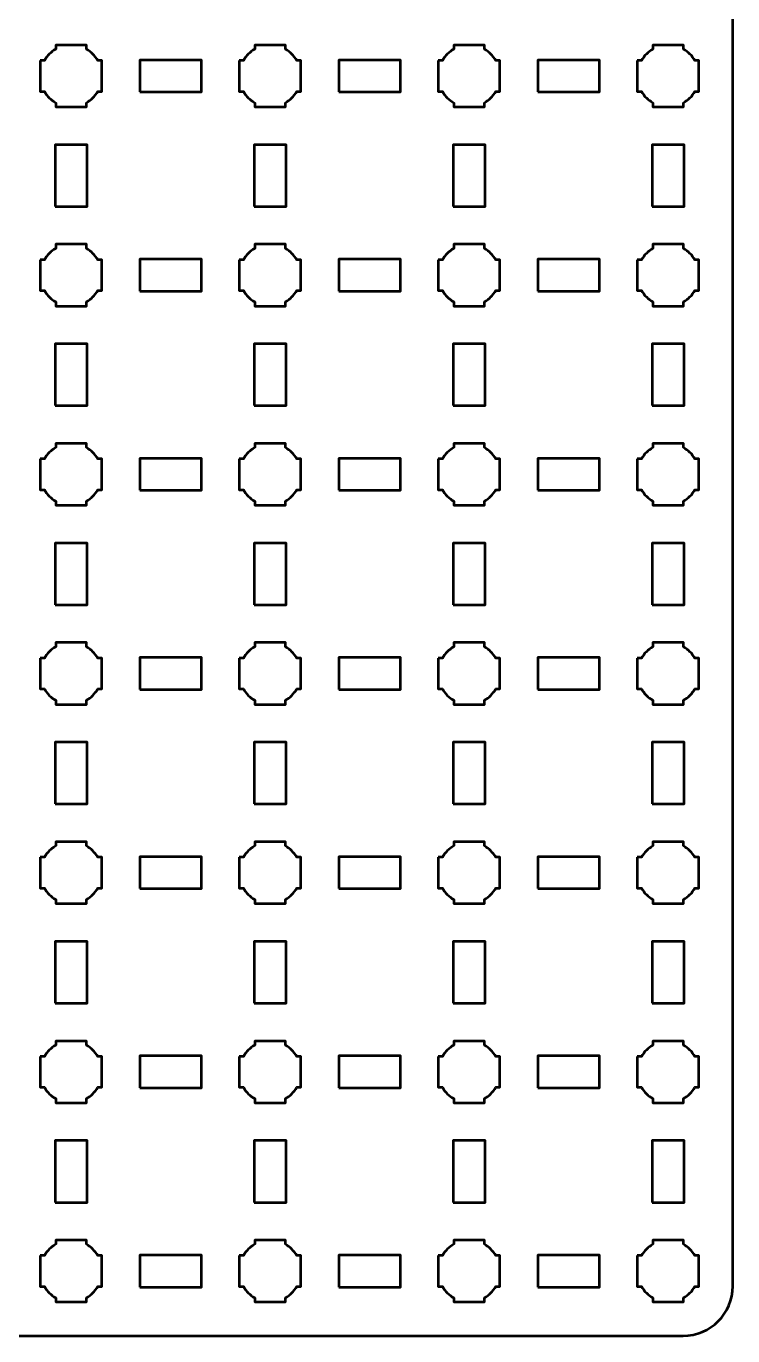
# Model space of a CAD drawing. Header units: centimetres. Extents: x -24.1 to 3.1, y -28.5 to -1.2.
# Drawn here: x -3.95 to 3.15, y -28.5 to -15.35 of the extents above; entities that cross this region are included whole.
import ezdxf

# ---------------------------------------------------------------- set-up
doc = ezdxf.new("R2010")
doc.units = ezdxf.units.CM
doc.header["$MEASUREMENT"] = 0
doc.layers.add('Layer 1', color=7, linetype='Continuous')

msp = doc.modelspace()

# ---------------------------------------------------------------- linework, layer by layer
at = {"layer": 'Layer 1', "color": 250, "lineweight": 53}
for points in [[(-2.81, -16.01), (-2.19, -16.01), (-2.19, -15.69), (-2.81, -15.69), (-2.81, -16.01)], [(-0.81, -16.01), (-0.19, -16.01), (-0.19, -15.69), (-0.81, -15.69), (-0.81, -16.01)], [(1.19, -16.01), (1.81, -16.01), (1.81, -15.69), (1.19, -15.69), (1.19, -16.01)], [(-3.66, -17.16), (-3.34, -17.16), (-3.34, -16.54), (-3.66, -16.54), (-3.66, -17.16)], [(-1.66, -17.16), (-1.34, -17.16), (-1.34, -16.54), (-1.66, -16.54), (-1.66, -17.16)], [(0.34, -17.16), (0.66, -17.16), (0.66, -16.54), (0.34, -16.54), (0.34, -17.16)], [(2.34, -17.16), (2.66, -17.16), (2.66, -16.54), (2.34, -16.54), (2.34, -17.16)], [(-2.81, -18.01), (-2.19, -18.01), (-2.19, -17.69), (-2.81, -17.69), (-2.81, -18.01)], [(-0.81, -18.01), (-0.19, -18.01), (-0.19, -17.69), (-0.81, -17.69), (-0.81, -18.01)], [(1.19, -18.01), (1.81, -18.01), (1.81, -17.69), (1.19, -17.69), (1.19, -18.01)], [(-3.66, -19.16), (-3.34, -19.16), (-3.34, -18.54), (-3.66, -18.54), (-3.66, -19.16)], [(-1.66, -19.16), (-1.34, -19.16), (-1.34, -18.54), (-1.66, -18.54), (-1.66, -19.16)], [(0.34, -19.16), (0.66, -19.16), (0.66, -18.54), (0.34, -18.54), (0.34, -19.16)], [(2.34, -19.16), (2.66, -19.16), (2.66, -18.54), (2.34, -18.54), (2.34, -19.16)], [(-2.81, -20.01), (-2.19, -20.01), (-2.19, -19.69), (-2.81, -19.69), (-2.81, -20.01)], [(-0.81, -20.01), (-0.19, -20.01), (-0.19, -19.69), (-0.81, -19.69), (-0.81, -20.01)], [(1.19, -20.01), (1.81, -20.01), (1.81, -19.69), (1.19, -19.69), (1.19, -20.01)], [(-3.66, -21.16), (-3.34, -21.16), (-3.34, -20.54), (-3.66, -20.54), (-3.66, -21.16)], [(-1.66, -21.16), (-1.34, -21.16), (-1.34, -20.54), (-1.66, -20.54), (-1.66, -21.16)], [(0.34, -21.16), (0.66, -21.16), (0.66, -20.54), (0.34, -20.54), (0.34, -21.16)], [(2.34, -21.16), (2.66, -21.16), (2.66, -20.54), (2.34, -20.54), (2.34, -21.16)], [(-2.81, -22.01), (-2.19, -22.01), (-2.19, -21.69), (-2.81, -21.69), (-2.81, -22.01)], [(-0.81, -22.01), (-0.19, -22.01), (-0.19, -21.69), (-0.81, -21.69), (-0.81, -22.01)], [(1.19, -22.01), (1.81, -22.01), (1.81, -21.69), (1.19, -21.69), (1.19, -22.01)], [(-3.66, -23.16), (-3.34, -23.16), (-3.34, -22.54), (-3.66, -22.54), (-3.66, -23.16)], [(-1.66, -23.16), (-1.34, -23.16), (-1.34, -22.54), (-1.66, -22.54), (-1.66, -23.16)], [(0.34, -23.16), (0.66, -23.16), (0.66, -22.54), (0.34, -22.54), (0.34, -23.16)], [(2.34, -23.16), (2.66, -23.16), (2.66, -22.54), (2.34, -22.54), (2.34, -23.16)], [(-2.81, -24.01), (-2.19, -24.01), (-2.19, -23.69), (-2.81, -23.69), (-2.81, -24.01)], [(-0.81, -24.01), (-0.19, -24.01), (-0.19, -23.69), (-0.81, -23.69), (-0.81, -24.01)], [(1.19, -24.01), (1.81, -24.01), (1.81, -23.69), (1.19, -23.69), (1.19, -24.01)], [(-3.66, -25.16), (-3.34, -25.16), (-3.34, -24.54), (-3.66, -24.54), (-3.66, -25.16)], [(-1.66, -25.16), (-1.34, -25.16), (-1.34, -24.54), (-1.66, -24.54), (-1.66, -25.16)], [(0.34, -25.16), (0.66, -25.16), (0.66, -24.54), (0.34, -24.54), (0.34, -25.16)], [(2.34, -25.16), (2.66, -25.16), (2.66, -24.54), (2.34, -24.54), (2.34, -25.16)], [(-2.81, -26.01), (-2.19, -26.01), (-2.19, -25.69), (-2.81, -25.69), (-2.81, -26.01)], [(-0.81, -26.01), (-0.19, -26.01), (-0.19, -25.69), (-0.81, -25.69), (-0.81, -26.01)], [(1.19, -26.01), (1.81, -26.01), (1.81, -25.69), (1.19, -25.69), (1.19, -26.01)], [(-3.66, -27.16), (-3.34, -27.16), (-3.34, -26.54), (-3.66, -26.54), (-3.66, -27.16)], [(-1.66, -27.16), (-1.34, -27.16), (-1.34, -26.54), (-1.66, -26.54), (-1.66, -27.16)], [(0.34, -27.16), (0.66, -27.16), (0.66, -26.54), (0.34, -26.54), (0.34, -27.16)], [(2.34, -27.16), (2.66, -27.16), (2.66, -26.54), (2.34, -26.54), (2.34, -27.16)], [(-2.81, -28.01), (-2.19, -28.01), (-2.19, -27.69), (-2.81, -27.69), (-2.81, -28.01)], [(-0.81, -28.01), (-0.19, -28.01), (-0.19, -27.69), (-0.81, -27.69), (-0.81, -28.01)], [(1.19, -28.01), (1.81, -28.01), (1.81, -27.69), (1.19, -27.69), (1.19, -28.01)]]:
    msp.add_lwpolyline(points, close=True, dxfattribs=at)
msp.add_open_spline([(-24.15, -28), (-24.15, -28), (-24.15, -1.7), (-24.15, -1.7), (-24.15, -1.7), (-24.15, -1.42391), (-23.92609, -1.2), (-23.65, -1.2), (-23.65, -1.2), (-23.65, -1.2), (2.65, -1.2), (2.65, -1.2), (2.65, -1.2), (2.92609, -1.2), (3.15, -1.42391), (3.15, -1.7), (3.15, -1.7), (3.15, -1.7), (3.15, -28), (3.15, -28), (3.15, -28), (3.15, -28.27609), (2.92609, -28.5), (2.65, -28.5), (2.65, -28.5), (2.65, -28.5), (-23.65, -28.5), (-23.65, -28.5), (-23.65, -28.5), (-23.92609, -28.5), (-24.15, -28.27609), (-24.15, -28)], degree=3, knots=[0, 0, 0, 0, 0.125, 0.125, 0.125, 0.125, 0.25, 0.25, 0.25, 0.25, 0.375, 0.375, 0.375, 0.375, 0.5, 0.5, 0.5, 0.5, 0.625, 0.625, 0.625, 0.625, 0.75, 0.75, 0.75, 0.75, 0.875, 0.875, 0.875, 0.875, 1, 1, 1, 1], dxfattribs=at)
at = {"layer": 'Layer 1', "lineweight": 53}
for points in [[(-3.81, -15.695), (-3.81, -15.695), (-3.76851, -15.695), (-3.76851, -15.695), (-3.76851, -15.695), (-3.74128, -15.64795), (-3.70205, -15.60872), (-3.655, -15.58149), (-3.655, -15.58149), (-3.655, -15.58149), (-3.655, -15.54), (-3.655, -15.54), (-3.655, -15.54), (-3.655, -15.54), (-3.5, -15.54), (-3.5, -15.54), (-3.5, -15.54), (-3.5, -15.54), (-3.345, -15.54), (-3.345, -15.54), (-3.345, -15.54), (-3.345, -15.54), (-3.345, -15.58149), (-3.345, -15.58149), (-3.345, -15.58149), (-3.29795, -15.60872), (-3.25872, -15.64795), (-3.23149, -15.695), (-3.23149, -15.695), (-3.23149, -15.695), (-3.19, -15.695), (-3.19, -15.695), (-3.19, -15.695), (-3.19, -15.695), (-3.19, -15.85), (-3.19, -15.85), (-3.19, -15.85), (-3.19, -15.85), (-3.19, -16.005), (-3.19, -16.005), (-3.19, -16.005), (-3.19, -16.005), (-3.23149, -16.005), (-3.23149, -16.005), (-3.23149, -16.005), (-3.25872, -16.05205), (-3.29795, -16.09128), (-3.345, -16.11851), (-3.345, -16.11851), (-3.345, -16.11851), (-3.345, -16.16), (-3.345, -16.16), (-3.345, -16.16), (-3.345, -16.16), (-3.5, -16.16), (-3.5, -16.16), (-3.5, -16.16), (-3.5, -16.16), (-3.655, -16.16), (-3.655, -16.16), (-3.655, -16.16), (-3.655, -16.16), (-3.655, -16.11851), (-3.655, -16.11851), (-3.655, -16.11851), (-3.70205, -16.09128), (-3.74128, -16.05205), (-3.76851, -16.005), (-3.76851, -16.005), (-3.76851, -16.005), (-3.81, -16.005), (-3.81, -16.005), (-3.81, -16.005), (-3.81, -16.005), (-3.81, -15.85), (-3.81, -15.85), (-3.81, -15.85), (-3.81, -15.85), (-3.81, -15.695), (-3.81, -15.695)], [(-1.81, -15.695), (-1.81, -15.695), (-1.76851, -15.695), (-1.76851, -15.695), (-1.76851, -15.695), (-1.74128, -15.64795), (-1.70205, -15.60872), (-1.655, -15.58149), (-1.655, -15.58149), (-1.655, -15.58149), (-1.655, -15.54), (-1.655, -15.54), (-1.655, -15.54), (-1.655, -15.54), (-1.5, -15.54), (-1.5, -15.54), (-1.5, -15.54), (-1.5, -15.54), (-1.345, -15.54), (-1.345, -15.54), (-1.345, -15.54), (-1.345, -15.54), (-1.345, -15.58149), (-1.345, -15.58149), (-1.345, -15.58149), (-1.29795, -15.60872), (-1.25872, -15.64795), (-1.23149, -15.695), (-1.23149, -15.695), (-1.23149, -15.695), (-1.19, -15.695), (-1.19, -15.695), (-1.19, -15.695), (-1.19, -15.695), (-1.19, -15.85), (-1.19, -15.85), (-1.19, -15.85), (-1.19, -15.85), (-1.19, -16.005), (-1.19, -16.005), (-1.19, -16.005), (-1.19, -16.005), (-1.23149, -16.005), (-1.23149, -16.005), (-1.23149, -16.005), (-1.25872, -16.05205), (-1.29795, -16.09128), (-1.345, -16.11851), (-1.345, -16.11851), (-1.345, -16.11851), (-1.345, -16.16), (-1.345, -16.16), (-1.345, -16.16), (-1.345, -16.16), (-1.5, -16.16), (-1.5, -16.16), (-1.5, -16.16), (-1.5, -16.16), (-1.655, -16.16), (-1.655, -16.16), (-1.655, -16.16), (-1.655, -16.16), (-1.655, -16.11851), (-1.655, -16.11851), (-1.655, -16.11851), (-1.70205, -16.09128), (-1.74128, -16.05205), (-1.76851, -16.005), (-1.76851, -16.005), (-1.76851, -16.005), (-1.81, -16.005), (-1.81, -16.005), (-1.81, -16.005), (-1.81, -16.005), (-1.81, -15.85), (-1.81, -15.85), (-1.81, -15.85), (-1.81, -15.85), (-1.81, -15.695), (-1.81, -15.695)], [(0.19, -15.695), (0.19, -15.695), (0.23149, -15.695), (0.23149, -15.695), (0.23149, -15.695), (0.25872, -15.64795), (0.29795, -15.60872), (0.345, -15.58149), (0.345, -15.58149), (0.345, -15.58149), (0.345, -15.54), (0.345, -15.54), (0.345, -15.54), (0.345, -15.54), (0.5, -15.54), (0.5, -15.54), (0.5, -15.54), (0.5, -15.54), (0.655, -15.54), (0.655, -15.54), (0.655, -15.54), (0.655, -15.54), (0.655, -15.58149), (0.655, -15.58149), (0.655, -15.58149), (0.70205, -15.60872), (0.74128, -15.64795), (0.76851, -15.695), (0.76851, -15.695), (0.76851, -15.695), (0.81, -15.695), (0.81, -15.695), (0.81, -15.695), (0.81, -15.695), (0.81, -15.85), (0.81, -15.85), (0.81, -15.85), (0.81, -15.85), (0.81, -16.005), (0.81, -16.005), (0.81, -16.005), (0.81, -16.005), (0.76851, -16.005), (0.76851, -16.005), (0.76851, -16.005), (0.74128, -16.05205), (0.70205, -16.09128), (0.655, -16.11851), (0.655, -16.11851), (0.655, -16.11851), (0.655, -16.16), (0.655, -16.16), (0.655, -16.16), (0.655, -16.16), (0.5, -16.16), (0.5, -16.16), (0.5, -16.16), (0.5, -16.16), (0.345, -16.16), (0.345, -16.16), (0.345, -16.16), (0.345, -16.16), (0.345, -16.11851), (0.345, -16.11851), (0.345, -16.11851), (0.29795, -16.09128), (0.25872, -16.05205), (0.23149, -16.005), (0.23149, -16.005), (0.23149, -16.005), (0.19, -16.005), (0.19, -16.005), (0.19, -16.005), (0.19, -16.005), (0.19, -15.85), (0.19, -15.85), (0.19, -15.85), (0.19, -15.85), (0.19, -15.695), (0.19, -15.695)], [(2.19, -15.695), (2.19, -15.695), (2.23149, -15.695), (2.23149, -15.695), (2.23149, -15.695), (2.25872, -15.64795), (2.29795, -15.60872), (2.345, -15.58149), (2.345, -15.58149), (2.345, -15.58149), (2.345, -15.54), (2.345, -15.54), (2.345, -15.54), (2.345, -15.54), (2.5, -15.54), (2.5, -15.54), (2.5, -15.54), (2.5, -15.54), (2.655, -15.54), (2.655, -15.54), (2.655, -15.54), (2.655, -15.54), (2.655, -15.58149), (2.655, -15.58149), (2.655, -15.58149), (2.70205, -15.60872), (2.74128, -15.64795), (2.76851, -15.695), (2.76851, -15.695), (2.76851, -15.695), (2.81, -15.695), (2.81, -15.695), (2.81, -15.695), (2.81, -15.695), (2.81, -15.85), (2.81, -15.85), (2.81, -15.85), (2.81, -15.85), (2.81, -16.005), (2.81, -16.005), (2.81, -16.005), (2.81, -16.005), (2.76851, -16.005), (2.76851, -16.005), (2.76851, -16.005), (2.74128, -16.05205), (2.70205, -16.09128), (2.655, -16.11851), (2.655, -16.11851), (2.655, -16.11851), (2.655, -16.16), (2.655, -16.16), (2.655, -16.16), (2.655, -16.16), (2.5, -16.16), (2.5, -16.16), (2.5, -16.16), (2.5, -16.16), (2.345, -16.16), (2.345, -16.16), (2.345, -16.16), (2.345, -16.16), (2.345, -16.11851), (2.345, -16.11851), (2.345, -16.11851), (2.29795, -16.09128), (2.25872, -16.05205), (2.23149, -16.005), (2.23149, -16.005), (2.23149, -16.005), (2.19, -16.005), (2.19, -16.005), (2.19, -16.005), (2.19, -16.005), (2.19, -15.85), (2.19, -15.85), (2.19, -15.85), (2.19, -15.85), (2.19, -15.695), (2.19, -15.695)], [(-3.81, -17.695), (-3.81, -17.695), (-3.76851, -17.695), (-3.76851, -17.695), (-3.76851, -17.695), (-3.74128, -17.64795), (-3.70205, -17.60872), (-3.655, -17.58149), (-3.655, -17.58149), (-3.655, -17.58149), (-3.655, -17.54), (-3.655, -17.54), (-3.655, -17.54), (-3.655, -17.54), (-3.5, -17.54), (-3.5, -17.54), (-3.5, -17.54), (-3.5, -17.54), (-3.345, -17.54), (-3.345, -17.54), (-3.345, -17.54), (-3.345, -17.54), (-3.345, -17.58149), (-3.345, -17.58149), (-3.345, -17.58149), (-3.29795, -17.60872), (-3.25872, -17.64795), (-3.23149, -17.695), (-3.23149, -17.695), (-3.23149, -17.695), (-3.19, -17.695), (-3.19, -17.695), (-3.19, -17.695), (-3.19, -17.695), (-3.19, -17.85), (-3.19, -17.85), (-3.19, -17.85), (-3.19, -17.85), (-3.19, -18.005), (-3.19, -18.005), (-3.19, -18.005), (-3.19, -18.005), (-3.23149, -18.005), (-3.23149, -18.005), (-3.23149, -18.005), (-3.25872, -18.05205), (-3.29795, -18.09128), (-3.345, -18.11851), (-3.345, -18.11851), (-3.345, -18.11851), (-3.345, -18.16), (-3.345, -18.16), (-3.345, -18.16), (-3.345, -18.16), (-3.5, -18.16), (-3.5, -18.16), (-3.5, -18.16), (-3.5, -18.16), (-3.655, -18.16), (-3.655, -18.16), (-3.655, -18.16), (-3.655, -18.16), (-3.655, -18.11851), (-3.655, -18.11851), (-3.655, -18.11851), (-3.70205, -18.09128), (-3.74128, -18.05205), (-3.76851, -18.005), (-3.76851, -18.005), (-3.76851, -18.005), (-3.81, -18.005), (-3.81, -18.005), (-3.81, -18.005), (-3.81, -18.005), (-3.81, -17.85), (-3.81, -17.85), (-3.81, -17.85), (-3.81, -17.85), (-3.81, -17.695), (-3.81, -17.695)], [(-1.81, -17.695), (-1.81, -17.695), (-1.76851, -17.695), (-1.76851, -17.695), (-1.76851, -17.695), (-1.74128, -17.64795), (-1.70205, -17.60872), (-1.655, -17.58149), (-1.655, -17.58149), (-1.655, -17.58149), (-1.655, -17.54), (-1.655, -17.54), (-1.655, -17.54), (-1.655, -17.54), (-1.5, -17.54), (-1.5, -17.54), (-1.5, -17.54), (-1.5, -17.54), (-1.345, -17.54), (-1.345, -17.54), (-1.345, -17.54), (-1.345, -17.54), (-1.345, -17.58149), (-1.345, -17.58149), (-1.345, -17.58149), (-1.29795, -17.60872), (-1.25872, -17.64795), (-1.23149, -17.695), (-1.23149, -17.695), (-1.23149, -17.695), (-1.19, -17.695), (-1.19, -17.695), (-1.19, -17.695), (-1.19, -17.695), (-1.19, -17.85), (-1.19, -17.85), (-1.19, -17.85), (-1.19, -17.85), (-1.19, -18.005), (-1.19, -18.005), (-1.19, -18.005), (-1.19, -18.005), (-1.23149, -18.005), (-1.23149, -18.005), (-1.23149, -18.005), (-1.25872, -18.05205), (-1.29795, -18.09128), (-1.345, -18.11851), (-1.345, -18.11851), (-1.345, -18.11851), (-1.345, -18.16), (-1.345, -18.16), (-1.345, -18.16), (-1.345, -18.16), (-1.5, -18.16), (-1.5, -18.16), (-1.5, -18.16), (-1.5, -18.16), (-1.655, -18.16), (-1.655, -18.16), (-1.655, -18.16), (-1.655, -18.16), (-1.655, -18.11851), (-1.655, -18.11851), (-1.655, -18.11851), (-1.70205, -18.09128), (-1.74128, -18.05205), (-1.76851, -18.005), (-1.76851, -18.005), (-1.76851, -18.005), (-1.81, -18.005), (-1.81, -18.005), (-1.81, -18.005), (-1.81, -18.005), (-1.81, -17.85), (-1.81, -17.85), (-1.81, -17.85), (-1.81, -17.85), (-1.81, -17.695), (-1.81, -17.695)], [(0.19, -17.695), (0.19, -17.695), (0.23149, -17.695), (0.23149, -17.695), (0.23149, -17.695), (0.25872, -17.64795), (0.29795, -17.60872), (0.345, -17.58149), (0.345, -17.58149), (0.345, -17.58149), (0.345, -17.54), (0.345, -17.54), (0.345, -17.54), (0.345, -17.54), (0.5, -17.54), (0.5, -17.54), (0.5, -17.54), (0.5, -17.54), (0.655, -17.54), (0.655, -17.54), (0.655, -17.54), (0.655, -17.54), (0.655, -17.58149), (0.655, -17.58149), (0.655, -17.58149), (0.70205, -17.60872), (0.74128, -17.64795), (0.76851, -17.695), (0.76851, -17.695), (0.76851, -17.695), (0.81, -17.695), (0.81, -17.695), (0.81, -17.695), (0.81, -17.695), (0.81, -17.85), (0.81, -17.85), (0.81, -17.85), (0.81, -17.85), (0.81, -18.005), (0.81, -18.005), (0.81, -18.005), (0.81, -18.005), (0.76851, -18.005), (0.76851, -18.005), (0.76851, -18.005), (0.74128, -18.05205), (0.70205, -18.09128), (0.655, -18.11851), (0.655, -18.11851), (0.655, -18.11851), (0.655, -18.16), (0.655, -18.16), (0.655, -18.16), (0.655, -18.16), (0.5, -18.16), (0.5, -18.16), (0.5, -18.16), (0.5, -18.16), (0.345, -18.16), (0.345, -18.16), (0.345, -18.16), (0.345, -18.16), (0.345, -18.11851), (0.345, -18.11851), (0.345, -18.11851), (0.29795, -18.09128), (0.25872, -18.05205), (0.23149, -18.005), (0.23149, -18.005), (0.23149, -18.005), (0.19, -18.005), (0.19, -18.005), (0.19, -18.005), (0.19, -18.005), (0.19, -17.85), (0.19, -17.85), (0.19, -17.85), (0.19, -17.85), (0.19, -17.695), (0.19, -17.695)], [(2.19, -17.695), (2.19, -17.695), (2.23149, -17.695), (2.23149, -17.695), (2.23149, -17.695), (2.25872, -17.64795), (2.29795, -17.60872), (2.345, -17.58149), (2.345, -17.58149), (2.345, -17.58149), (2.345, -17.54), (2.345, -17.54), (2.345, -17.54), (2.345, -17.54), (2.5, -17.54), (2.5, -17.54), (2.5, -17.54), (2.5, -17.54), (2.655, -17.54), (2.655, -17.54), (2.655, -17.54), (2.655, -17.54), (2.655, -17.58149), (2.655, -17.58149), (2.655, -17.58149), (2.70205, -17.60872), (2.74128, -17.64795), (2.76851, -17.695), (2.76851, -17.695), (2.76851, -17.695), (2.81, -17.695), (2.81, -17.695), (2.81, -17.695), (2.81, -17.695), (2.81, -17.85), (2.81, -17.85), (2.81, -17.85), (2.81, -17.85), (2.81, -18.005), (2.81, -18.005), (2.81, -18.005), (2.81, -18.005), (2.76851, -18.005), (2.76851, -18.005), (2.76851, -18.005), (2.74128, -18.05205), (2.70205, -18.09128), (2.655, -18.11851), (2.655, -18.11851), (2.655, -18.11851), (2.655, -18.16), (2.655, -18.16), (2.655, -18.16), (2.655, -18.16), (2.5, -18.16), (2.5, -18.16), (2.5, -18.16), (2.5, -18.16), (2.345, -18.16), (2.345, -18.16), (2.345, -18.16), (2.345, -18.16), (2.345, -18.11851), (2.345, -18.11851), (2.345, -18.11851), (2.29795, -18.09128), (2.25872, -18.05205), (2.23149, -18.005), (2.23149, -18.005), (2.23149, -18.005), (2.19, -18.005), (2.19, -18.005), (2.19, -18.005), (2.19, -18.005), (2.19, -17.85), (2.19, -17.85), (2.19, -17.85), (2.19, -17.85), (2.19, -17.695), (2.19, -17.695)], [(-3.81, -19.695), (-3.81, -19.695), (-3.76851, -19.695), (-3.76851, -19.695), (-3.76851, -19.695), (-3.74128, -19.64795), (-3.70205, -19.60872), (-3.655, -19.58149), (-3.655, -19.58149), (-3.655, -19.58149), (-3.655, -19.54), (-3.655, -19.54), (-3.655, -19.54), (-3.655, -19.54), (-3.5, -19.54), (-3.5, -19.54), (-3.5, -19.54), (-3.5, -19.54), (-3.345, -19.54), (-3.345, -19.54), (-3.345, -19.54), (-3.345, -19.54), (-3.345, -19.58149), (-3.345, -19.58149), (-3.345, -19.58149), (-3.29795, -19.60872), (-3.25872, -19.64795), (-3.23149, -19.695), (-3.23149, -19.695), (-3.23149, -19.695), (-3.19, -19.695), (-3.19, -19.695), (-3.19, -19.695), (-3.19, -19.695), (-3.19, -19.85), (-3.19, -19.85), (-3.19, -19.85), (-3.19, -19.85), (-3.19, -20.005), (-3.19, -20.005), (-3.19, -20.005), (-3.19, -20.005), (-3.23149, -20.005), (-3.23149, -20.005), (-3.23149, -20.005), (-3.25872, -20.05205), (-3.29795, -20.09128), (-3.345, -20.11851), (-3.345, -20.11851), (-3.345, -20.11851), (-3.345, -20.16), (-3.345, -20.16), (-3.345, -20.16), (-3.345, -20.16), (-3.5, -20.16), (-3.5, -20.16), (-3.5, -20.16), (-3.5, -20.16), (-3.655, -20.16), (-3.655, -20.16), (-3.655, -20.16), (-3.655, -20.16), (-3.655, -20.11851), (-3.655, -20.11851), (-3.655, -20.11851), (-3.70205, -20.09128), (-3.74128, -20.05205), (-3.76851, -20.005), (-3.76851, -20.005), (-3.76851, -20.005), (-3.81, -20.005), (-3.81, -20.005), (-3.81, -20.005), (-3.81, -20.005), (-3.81, -19.85), (-3.81, -19.85), (-3.81, -19.85), (-3.81, -19.85), (-3.81, -19.695), (-3.81, -19.695)], [(-1.81, -19.695), (-1.81, -19.695), (-1.76851, -19.695), (-1.76851, -19.695), (-1.76851, -19.695), (-1.74128, -19.64795), (-1.70205, -19.60872), (-1.655, -19.58149), (-1.655, -19.58149), (-1.655, -19.58149), (-1.655, -19.54), (-1.655, -19.54), (-1.655, -19.54), (-1.655, -19.54), (-1.5, -19.54), (-1.5, -19.54), (-1.5, -19.54), (-1.5, -19.54), (-1.345, -19.54), (-1.345, -19.54), (-1.345, -19.54), (-1.345, -19.54), (-1.345, -19.58149), (-1.345, -19.58149), (-1.345, -19.58149), (-1.29795, -19.60872), (-1.25872, -19.64795), (-1.23149, -19.695), (-1.23149, -19.695), (-1.23149, -19.695), (-1.19, -19.695), (-1.19, -19.695), (-1.19, -19.695), (-1.19, -19.695), (-1.19, -19.85), (-1.19, -19.85), (-1.19, -19.85), (-1.19, -19.85), (-1.19, -20.005), (-1.19, -20.005), (-1.19, -20.005), (-1.19, -20.005), (-1.23149, -20.005), (-1.23149, -20.005), (-1.23149, -20.005), (-1.25872, -20.05205), (-1.29795, -20.09128), (-1.345, -20.11851), (-1.345, -20.11851), (-1.345, -20.11851), (-1.345, -20.16), (-1.345, -20.16), (-1.345, -20.16), (-1.345, -20.16), (-1.5, -20.16), (-1.5, -20.16), (-1.5, -20.16), (-1.5, -20.16), (-1.655, -20.16), (-1.655, -20.16), (-1.655, -20.16), (-1.655, -20.16), (-1.655, -20.11851), (-1.655, -20.11851), (-1.655, -20.11851), (-1.70205, -20.09128), (-1.74128, -20.05205), (-1.76851, -20.005), (-1.76851, -20.005), (-1.76851, -20.005), (-1.81, -20.005), (-1.81, -20.005), (-1.81, -20.005), (-1.81, -20.005), (-1.81, -19.85), (-1.81, -19.85), (-1.81, -19.85), (-1.81, -19.85), (-1.81, -19.695), (-1.81, -19.695)], [(0.19, -19.695), (0.19, -19.695), (0.23149, -19.695), (0.23149, -19.695), (0.23149, -19.695), (0.25872, -19.64795), (0.29795, -19.60872), (0.345, -19.58149), (0.345, -19.58149), (0.345, -19.58149), (0.345, -19.54), (0.345, -19.54), (0.345, -19.54), (0.345, -19.54), (0.5, -19.54), (0.5, -19.54), (0.5, -19.54), (0.5, -19.54), (0.655, -19.54), (0.655, -19.54), (0.655, -19.54), (0.655, -19.54), (0.655, -19.58149), (0.655, -19.58149), (0.655, -19.58149), (0.70205, -19.60872), (0.74128, -19.64795), (0.76851, -19.695), (0.76851, -19.695), (0.76851, -19.695), (0.81, -19.695), (0.81, -19.695), (0.81, -19.695), (0.81, -19.695), (0.81, -19.85), (0.81, -19.85), (0.81, -19.85), (0.81, -19.85), (0.81, -20.005), (0.81, -20.005), (0.81, -20.005), (0.81, -20.005), (0.76851, -20.005), (0.76851, -20.005), (0.76851, -20.005), (0.74128, -20.05205), (0.70205, -20.09128), (0.655, -20.11851), (0.655, -20.11851), (0.655, -20.11851), (0.655, -20.16), (0.655, -20.16), (0.655, -20.16), (0.655, -20.16), (0.5, -20.16), (0.5, -20.16), (0.5, -20.16), (0.5, -20.16), (0.345, -20.16), (0.345, -20.16), (0.345, -20.16), (0.345, -20.16), (0.345, -20.11851), (0.345, -20.11851), (0.345, -20.11851), (0.29795, -20.09128), (0.25872, -20.05205), (0.23149, -20.005), (0.23149, -20.005), (0.23149, -20.005), (0.19, -20.005), (0.19, -20.005), (0.19, -20.005), (0.19, -20.005), (0.19, -19.85), (0.19, -19.85), (0.19, -19.85), (0.19, -19.85), (0.19, -19.695), (0.19, -19.695)], [(2.19, -19.695), (2.19, -19.695), (2.23149, -19.695), (2.23149, -19.695), (2.23149, -19.695), (2.25872, -19.64795), (2.29795, -19.60872), (2.345, -19.58149), (2.345, -19.58149), (2.345, -19.58149), (2.345, -19.54), (2.345, -19.54), (2.345, -19.54), (2.345, -19.54), (2.5, -19.54), (2.5, -19.54), (2.5, -19.54), (2.5, -19.54), (2.655, -19.54), (2.655, -19.54), (2.655, -19.54), (2.655, -19.54), (2.655, -19.58149), (2.655, -19.58149), (2.655, -19.58149), (2.70205, -19.60872), (2.74128, -19.64795), (2.76851, -19.695), (2.76851, -19.695), (2.76851, -19.695), (2.81, -19.695), (2.81, -19.695), (2.81, -19.695), (2.81, -19.695), (2.81, -19.85), (2.81, -19.85), (2.81, -19.85), (2.81, -19.85), (2.81, -20.005), (2.81, -20.005), (2.81, -20.005), (2.81, -20.005), (2.76851, -20.005), (2.76851, -20.005), (2.76851, -20.005), (2.74128, -20.05205), (2.70205, -20.09128), (2.655, -20.11851), (2.655, -20.11851), (2.655, -20.11851), (2.655, -20.16), (2.655, -20.16), (2.655, -20.16), (2.655, -20.16), (2.5, -20.16), (2.5, -20.16), (2.5, -20.16), (2.5, -20.16), (2.345, -20.16), (2.345, -20.16), (2.345, -20.16), (2.345, -20.16), (2.345, -20.11851), (2.345, -20.11851), (2.345, -20.11851), (2.29795, -20.09128), (2.25872, -20.05205), (2.23149, -20.005), (2.23149, -20.005), (2.23149, -20.005), (2.19, -20.005), (2.19, -20.005), (2.19, -20.005), (2.19, -20.005), (2.19, -19.85), (2.19, -19.85), (2.19, -19.85), (2.19, -19.85), (2.19, -19.695), (2.19, -19.695)], [(-3.81, -21.695), (-3.81, -21.695), (-3.76851, -21.695), (-3.76851, -21.695), (-3.76851, -21.695), (-3.74128, -21.64795), (-3.70205, -21.60872), (-3.655, -21.58149), (-3.655, -21.58149), (-3.655, -21.58149), (-3.655, -21.54), (-3.655, -21.54), (-3.655, -21.54), (-3.655, -21.54), (-3.5, -21.54), (-3.5, -21.54), (-3.5, -21.54), (-3.5, -21.54), (-3.345, -21.54), (-3.345, -21.54), (-3.345, -21.54), (-3.345, -21.54), (-3.345, -21.58149), (-3.345, -21.58149), (-3.345, -21.58149), (-3.29795, -21.60872), (-3.25872, -21.64795), (-3.23149, -21.695), (-3.23149, -21.695), (-3.23149, -21.695), (-3.19, -21.695), (-3.19, -21.695), (-3.19, -21.695), (-3.19, -21.695), (-3.19, -21.85), (-3.19, -21.85), (-3.19, -21.85), (-3.19, -21.85), (-3.19, -22.005), (-3.19, -22.005), (-3.19, -22.005), (-3.19, -22.005), (-3.23149, -22.005), (-3.23149, -22.005), (-3.23149, -22.005), (-3.25872, -22.05205), (-3.29795, -22.09128), (-3.345, -22.11851), (-3.345, -22.11851), (-3.345, -22.11851), (-3.345, -22.16), (-3.345, -22.16), (-3.345, -22.16), (-3.345, -22.16), (-3.5, -22.16), (-3.5, -22.16), (-3.5, -22.16), (-3.5, -22.16), (-3.655, -22.16), (-3.655, -22.16), (-3.655, -22.16), (-3.655, -22.16), (-3.655, -22.11851), (-3.655, -22.11851), (-3.655, -22.11851), (-3.70205, -22.09128), (-3.74128, -22.05205), (-3.76851, -22.005), (-3.76851, -22.005), (-3.76851, -22.005), (-3.81, -22.005), (-3.81, -22.005), (-3.81, -22.005), (-3.81, -22.005), (-3.81, -21.85), (-3.81, -21.85), (-3.81, -21.85), (-3.81, -21.85), (-3.81, -21.695), (-3.81, -21.695)], [(-1.81, -21.695), (-1.81, -21.695), (-1.76851, -21.695), (-1.76851, -21.695), (-1.76851, -21.695), (-1.74128, -21.64795), (-1.70205, -21.60872), (-1.655, -21.58149), (-1.655, -21.58149), (-1.655, -21.58149), (-1.655, -21.54), (-1.655, -21.54), (-1.655, -21.54), (-1.655, -21.54), (-1.5, -21.54), (-1.5, -21.54), (-1.5, -21.54), (-1.5, -21.54), (-1.345, -21.54), (-1.345, -21.54), (-1.345, -21.54), (-1.345, -21.54), (-1.345, -21.58149), (-1.345, -21.58149), (-1.345, -21.58149), (-1.29795, -21.60872), (-1.25872, -21.64795), (-1.23149, -21.695), (-1.23149, -21.695), (-1.23149, -21.695), (-1.19, -21.695), (-1.19, -21.695), (-1.19, -21.695), (-1.19, -21.695), (-1.19, -21.85), (-1.19, -21.85), (-1.19, -21.85), (-1.19, -21.85), (-1.19, -22.005), (-1.19, -22.005), (-1.19, -22.005), (-1.19, -22.005), (-1.23149, -22.005), (-1.23149, -22.005), (-1.23149, -22.005), (-1.25872, -22.05205), (-1.29795, -22.09128), (-1.345, -22.11851), (-1.345, -22.11851), (-1.345, -22.11851), (-1.345, -22.16), (-1.345, -22.16), (-1.345, -22.16), (-1.345, -22.16), (-1.5, -22.16), (-1.5, -22.16), (-1.5, -22.16), (-1.5, -22.16), (-1.655, -22.16), (-1.655, -22.16), (-1.655, -22.16), (-1.655, -22.16), (-1.655, -22.11851), (-1.655, -22.11851), (-1.655, -22.11851), (-1.70205, -22.09128), (-1.74128, -22.05205), (-1.76851, -22.005), (-1.76851, -22.005), (-1.76851, -22.005), (-1.81, -22.005), (-1.81, -22.005), (-1.81, -22.005), (-1.81, -22.005), (-1.81, -21.85), (-1.81, -21.85), (-1.81, -21.85), (-1.81, -21.85), (-1.81, -21.695), (-1.81, -21.695)], [(0.19, -21.695), (0.19, -21.695), (0.23149, -21.695), (0.23149, -21.695), (0.23149, -21.695), (0.25872, -21.64795), (0.29795, -21.60872), (0.345, -21.58149), (0.345, -21.58149), (0.345, -21.58149), (0.345, -21.54), (0.345, -21.54), (0.345, -21.54), (0.345, -21.54), (0.5, -21.54), (0.5, -21.54), (0.5, -21.54), (0.5, -21.54), (0.655, -21.54), (0.655, -21.54), (0.655, -21.54), (0.655, -21.54), (0.655, -21.58149), (0.655, -21.58149), (0.655, -21.58149), (0.70205, -21.60872), (0.74128, -21.64795), (0.76851, -21.695), (0.76851, -21.695), (0.76851, -21.695), (0.81, -21.695), (0.81, -21.695), (0.81, -21.695), (0.81, -21.695), (0.81, -21.85), (0.81, -21.85), (0.81, -21.85), (0.81, -21.85), (0.81, -22.005), (0.81, -22.005), (0.81, -22.005), (0.81, -22.005), (0.76851, -22.005), (0.76851, -22.005), (0.76851, -22.005), (0.74128, -22.05205), (0.70205, -22.09128), (0.655, -22.11851), (0.655, -22.11851), (0.655, -22.11851), (0.655, -22.16), (0.655, -22.16), (0.655, -22.16), (0.655, -22.16), (0.5, -22.16), (0.5, -22.16), (0.5, -22.16), (0.5, -22.16), (0.345, -22.16), (0.345, -22.16), (0.345, -22.16), (0.345, -22.16), (0.345, -22.11851), (0.345, -22.11851), (0.345, -22.11851), (0.29795, -22.09128), (0.25872, -22.05205), (0.23149, -22.005), (0.23149, -22.005), (0.23149, -22.005), (0.19, -22.005), (0.19, -22.005), (0.19, -22.005), (0.19, -22.005), (0.19, -21.85), (0.19, -21.85), (0.19, -21.85), (0.19, -21.85), (0.19, -21.695), (0.19, -21.695)], [(2.19, -21.695), (2.19, -21.695), (2.23149, -21.695), (2.23149, -21.695), (2.23149, -21.695), (2.25872, -21.64795), (2.29795, -21.60872), (2.345, -21.58149), (2.345, -21.58149), (2.345, -21.58149), (2.345, -21.54), (2.345, -21.54), (2.345, -21.54), (2.345, -21.54), (2.5, -21.54), (2.5, -21.54), (2.5, -21.54), (2.5, -21.54), (2.655, -21.54), (2.655, -21.54), (2.655, -21.54), (2.655, -21.54), (2.655, -21.58149), (2.655, -21.58149), (2.655, -21.58149), (2.70205, -21.60872), (2.74128, -21.64795), (2.76851, -21.695), (2.76851, -21.695), (2.76851, -21.695), (2.81, -21.695), (2.81, -21.695), (2.81, -21.695), (2.81, -21.695), (2.81, -21.85), (2.81, -21.85), (2.81, -21.85), (2.81, -21.85), (2.81, -22.005), (2.81, -22.005), (2.81, -22.005), (2.81, -22.005), (2.76851, -22.005), (2.76851, -22.005), (2.76851, -22.005), (2.74128, -22.05205), (2.70205, -22.09128), (2.655, -22.11851), (2.655, -22.11851), (2.655, -22.11851), (2.655, -22.16), (2.655, -22.16), (2.655, -22.16), (2.655, -22.16), (2.5, -22.16), (2.5, -22.16), (2.5, -22.16), (2.5, -22.16), (2.345, -22.16), (2.345, -22.16), (2.345, -22.16), (2.345, -22.16), (2.345, -22.11851), (2.345, -22.11851), (2.345, -22.11851), (2.29795, -22.09128), (2.25872, -22.05205), (2.23149, -22.005), (2.23149, -22.005), (2.23149, -22.005), (2.19, -22.005), (2.19, -22.005), (2.19, -22.005), (2.19, -22.005), (2.19, -21.85), (2.19, -21.85), (2.19, -21.85), (2.19, -21.85), (2.19, -21.695), (2.19, -21.695)], [(-3.81, -23.695), (-3.81, -23.695), (-3.76851, -23.695), (-3.76851, -23.695), (-3.76851, -23.695), (-3.74128, -23.64795), (-3.70205, -23.60872), (-3.655, -23.58149), (-3.655, -23.58149), (-3.655, -23.58149), (-3.655, -23.54), (-3.655, -23.54), (-3.655, -23.54), (-3.655, -23.54), (-3.5, -23.54), (-3.5, -23.54), (-3.5, -23.54), (-3.5, -23.54), (-3.345, -23.54), (-3.345, -23.54), (-3.345, -23.54), (-3.345, -23.54), (-3.345, -23.58149), (-3.345, -23.58149), (-3.345, -23.58149), (-3.29795, -23.60872), (-3.25872, -23.64795), (-3.23149, -23.695), (-3.23149, -23.695), (-3.23149, -23.695), (-3.19, -23.695), (-3.19, -23.695), (-3.19, -23.695), (-3.19, -23.695), (-3.19, -23.85), (-3.19, -23.85), (-3.19, -23.85), (-3.19, -23.85), (-3.19, -24.005), (-3.19, -24.005), (-3.19, -24.005), (-3.19, -24.005), (-3.23149, -24.005), (-3.23149, -24.005), (-3.23149, -24.005), (-3.25872, -24.05205), (-3.29795, -24.09128), (-3.345, -24.11851), (-3.345, -24.11851), (-3.345, -24.11851), (-3.345, -24.16), (-3.345, -24.16), (-3.345, -24.16), (-3.345, -24.16), (-3.5, -24.16), (-3.5, -24.16), (-3.5, -24.16), (-3.5, -24.16), (-3.655, -24.16), (-3.655, -24.16), (-3.655, -24.16), (-3.655, -24.16), (-3.655, -24.11851), (-3.655, -24.11851), (-3.655, -24.11851), (-3.70205, -24.09128), (-3.74128, -24.05205), (-3.76851, -24.005), (-3.76851, -24.005), (-3.76851, -24.005), (-3.81, -24.005), (-3.81, -24.005), (-3.81, -24.005), (-3.81, -24.005), (-3.81, -23.85), (-3.81, -23.85), (-3.81, -23.85), (-3.81, -23.85), (-3.81, -23.695), (-3.81, -23.695)], [(-1.81, -23.695), (-1.81, -23.695), (-1.76851, -23.695), (-1.76851, -23.695), (-1.76851, -23.695), (-1.74128, -23.64795), (-1.70205, -23.60872), (-1.655, -23.58149), (-1.655, -23.58149), (-1.655, -23.58149), (-1.655, -23.54), (-1.655, -23.54), (-1.655, -23.54), (-1.655, -23.54), (-1.5, -23.54), (-1.5, -23.54), (-1.5, -23.54), (-1.5, -23.54), (-1.345, -23.54), (-1.345, -23.54), (-1.345, -23.54), (-1.345, -23.54), (-1.345, -23.58149), (-1.345, -23.58149), (-1.345, -23.58149), (-1.29795, -23.60872), (-1.25872, -23.64795), (-1.23149, -23.695), (-1.23149, -23.695), (-1.23149, -23.695), (-1.19, -23.695), (-1.19, -23.695), (-1.19, -23.695), (-1.19, -23.695), (-1.19, -23.85), (-1.19, -23.85), (-1.19, -23.85), (-1.19, -23.85), (-1.19, -24.005), (-1.19, -24.005), (-1.19, -24.005), (-1.19, -24.005), (-1.23149, -24.005), (-1.23149, -24.005), (-1.23149, -24.005), (-1.25872, -24.05205), (-1.29795, -24.09128), (-1.345, -24.11851), (-1.345, -24.11851), (-1.345, -24.11851), (-1.345, -24.16), (-1.345, -24.16), (-1.345, -24.16), (-1.345, -24.16), (-1.5, -24.16), (-1.5, -24.16), (-1.5, -24.16), (-1.5, -24.16), (-1.655, -24.16), (-1.655, -24.16), (-1.655, -24.16), (-1.655, -24.16), (-1.655, -24.11851), (-1.655, -24.11851), (-1.655, -24.11851), (-1.70205, -24.09128), (-1.74128, -24.05205), (-1.76851, -24.005), (-1.76851, -24.005), (-1.76851, -24.005), (-1.81, -24.005), (-1.81, -24.005), (-1.81, -24.005), (-1.81, -24.005), (-1.81, -23.85), (-1.81, -23.85), (-1.81, -23.85), (-1.81, -23.85), (-1.81, -23.695), (-1.81, -23.695)], [(0.19, -23.695), (0.19, -23.695), (0.23149, -23.695), (0.23149, -23.695), (0.23149, -23.695), (0.25872, -23.64795), (0.29795, -23.60872), (0.345, -23.58149), (0.345, -23.58149), (0.345, -23.58149), (0.345, -23.54), (0.345, -23.54), (0.345, -23.54), (0.345, -23.54), (0.5, -23.54), (0.5, -23.54), (0.5, -23.54), (0.5, -23.54), (0.655, -23.54), (0.655, -23.54), (0.655, -23.54), (0.655, -23.54), (0.655, -23.58149), (0.655, -23.58149), (0.655, -23.58149), (0.70205, -23.60872), (0.74128, -23.64795), (0.76851, -23.695), (0.76851, -23.695), (0.76851, -23.695), (0.81, -23.695), (0.81, -23.695), (0.81, -23.695), (0.81, -23.695), (0.81, -23.85), (0.81, -23.85), (0.81, -23.85), (0.81, -23.85), (0.81, -24.005), (0.81, -24.005), (0.81, -24.005), (0.81, -24.005), (0.76851, -24.005), (0.76851, -24.005), (0.76851, -24.005), (0.74128, -24.05205), (0.70205, -24.09128), (0.655, -24.11851), (0.655, -24.11851), (0.655, -24.11851), (0.655, -24.16), (0.655, -24.16), (0.655, -24.16), (0.655, -24.16), (0.5, -24.16), (0.5, -24.16), (0.5, -24.16), (0.5, -24.16), (0.345, -24.16), (0.345, -24.16), (0.345, -24.16), (0.345, -24.16), (0.345, -24.11851), (0.345, -24.11851), (0.345, -24.11851), (0.29795, -24.09128), (0.25872, -24.05205), (0.23149, -24.005), (0.23149, -24.005), (0.23149, -24.005), (0.19, -24.005), (0.19, -24.005), (0.19, -24.005), (0.19, -24.005), (0.19, -23.85), (0.19, -23.85), (0.19, -23.85), (0.19, -23.85), (0.19, -23.695), (0.19, -23.695)], [(2.19, -23.695), (2.19, -23.695), (2.23149, -23.695), (2.23149, -23.695), (2.23149, -23.695), (2.25872, -23.64795), (2.29795, -23.60872), (2.345, -23.58149), (2.345, -23.58149), (2.345, -23.58149), (2.345, -23.54), (2.345, -23.54), (2.345, -23.54), (2.345, -23.54), (2.5, -23.54), (2.5, -23.54), (2.5, -23.54), (2.5, -23.54), (2.655, -23.54), (2.655, -23.54), (2.655, -23.54), (2.655, -23.54), (2.655, -23.58149), (2.655, -23.58149), (2.655, -23.58149), (2.70205, -23.60872), (2.74128, -23.64795), (2.76851, -23.695), (2.76851, -23.695), (2.76851, -23.695), (2.81, -23.695), (2.81, -23.695), (2.81, -23.695), (2.81, -23.695), (2.81, -23.85), (2.81, -23.85), (2.81, -23.85), (2.81, -23.85), (2.81, -24.005), (2.81, -24.005), (2.81, -24.005), (2.81, -24.005), (2.76851, -24.005), (2.76851, -24.005), (2.76851, -24.005), (2.74128, -24.05205), (2.70205, -24.09128), (2.655, -24.11851), (2.655, -24.11851), (2.655, -24.11851), (2.655, -24.16), (2.655, -24.16), (2.655, -24.16), (2.655, -24.16), (2.5, -24.16), (2.5, -24.16), (2.5, -24.16), (2.5, -24.16), (2.345, -24.16), (2.345, -24.16), (2.345, -24.16), (2.345, -24.16), (2.345, -24.11851), (2.345, -24.11851), (2.345, -24.11851), (2.29795, -24.09128), (2.25872, -24.05205), (2.23149, -24.005), (2.23149, -24.005), (2.23149, -24.005), (2.19, -24.005), (2.19, -24.005), (2.19, -24.005), (2.19, -24.005), (2.19, -23.85), (2.19, -23.85), (2.19, -23.85), (2.19, -23.85), (2.19, -23.695), (2.19, -23.695)], [(-3.81, -25.695), (-3.81, -25.695), (-3.76851, -25.695), (-3.76851, -25.695), (-3.76851, -25.695), (-3.74128, -25.64795), (-3.70205, -25.60872), (-3.655, -25.58149), (-3.655, -25.58149), (-3.655, -25.58149), (-3.655, -25.54), (-3.655, -25.54), (-3.655, -25.54), (-3.655, -25.54), (-3.5, -25.54), (-3.5, -25.54), (-3.5, -25.54), (-3.5, -25.54), (-3.345, -25.54), (-3.345, -25.54), (-3.345, -25.54), (-3.345, -25.54), (-3.345, -25.58149), (-3.345, -25.58149), (-3.345, -25.58149), (-3.29795, -25.60872), (-3.25872, -25.64795), (-3.23149, -25.695), (-3.23149, -25.695), (-3.23149, -25.695), (-3.19, -25.695), (-3.19, -25.695), (-3.19, -25.695), (-3.19, -25.695), (-3.19, -25.85), (-3.19, -25.85), (-3.19, -25.85), (-3.19, -25.85), (-3.19, -26.005), (-3.19, -26.005), (-3.19, -26.005), (-3.19, -26.005), (-3.23149, -26.005), (-3.23149, -26.005), (-3.23149, -26.005), (-3.25872, -26.05205), (-3.29795, -26.09128), (-3.345, -26.11851), (-3.345, -26.11851), (-3.345, -26.11851), (-3.345, -26.16), (-3.345, -26.16), (-3.345, -26.16), (-3.345, -26.16), (-3.5, -26.16), (-3.5, -26.16), (-3.5, -26.16), (-3.5, -26.16), (-3.655, -26.16), (-3.655, -26.16), (-3.655, -26.16), (-3.655, -26.16), (-3.655, -26.11851), (-3.655, -26.11851), (-3.655, -26.11851), (-3.70205, -26.09128), (-3.74128, -26.05205), (-3.76851, -26.005), (-3.76851, -26.005), (-3.76851, -26.005), (-3.81, -26.005), (-3.81, -26.005), (-3.81, -26.005), (-3.81, -26.005), (-3.81, -25.85), (-3.81, -25.85), (-3.81, -25.85), (-3.81, -25.85), (-3.81, -25.695), (-3.81, -25.695)], [(-1.81, -25.695), (-1.81, -25.695), (-1.76851, -25.695), (-1.76851, -25.695), (-1.76851, -25.695), (-1.74128, -25.64795), (-1.70205, -25.60872), (-1.655, -25.58149), (-1.655, -25.58149), (-1.655, -25.58149), (-1.655, -25.54), (-1.655, -25.54), (-1.655, -25.54), (-1.655, -25.54), (-1.5, -25.54), (-1.5, -25.54), (-1.5, -25.54), (-1.5, -25.54), (-1.345, -25.54), (-1.345, -25.54), (-1.345, -25.54), (-1.345, -25.54), (-1.345, -25.58149), (-1.345, -25.58149), (-1.345, -25.58149), (-1.29795, -25.60872), (-1.25872, -25.64795), (-1.23149, -25.695), (-1.23149, -25.695), (-1.23149, -25.695), (-1.19, -25.695), (-1.19, -25.695), (-1.19, -25.695), (-1.19, -25.695), (-1.19, -25.85), (-1.19, -25.85), (-1.19, -25.85), (-1.19, -25.85), (-1.19, -26.005), (-1.19, -26.005), (-1.19, -26.005), (-1.19, -26.005), (-1.23149, -26.005), (-1.23149, -26.005), (-1.23149, -26.005), (-1.25872, -26.05205), (-1.29795, -26.09128), (-1.345, -26.11851), (-1.345, -26.11851), (-1.345, -26.11851), (-1.345, -26.16), (-1.345, -26.16), (-1.345, -26.16), (-1.345, -26.16), (-1.5, -26.16), (-1.5, -26.16), (-1.5, -26.16), (-1.5, -26.16), (-1.655, -26.16), (-1.655, -26.16), (-1.655, -26.16), (-1.655, -26.16), (-1.655, -26.11851), (-1.655, -26.11851), (-1.655, -26.11851), (-1.70205, -26.09128), (-1.74128, -26.05205), (-1.76851, -26.005), (-1.76851, -26.005), (-1.76851, -26.005), (-1.81, -26.005), (-1.81, -26.005), (-1.81, -26.005), (-1.81, -26.005), (-1.81, -25.85), (-1.81, -25.85), (-1.81, -25.85), (-1.81, -25.85), (-1.81, -25.695), (-1.81, -25.695)], [(0.19, -25.695), (0.19, -25.695), (0.23149, -25.695), (0.23149, -25.695), (0.23149, -25.695), (0.25872, -25.64795), (0.29795, -25.60872), (0.345, -25.58149), (0.345, -25.58149), (0.345, -25.58149), (0.345, -25.54), (0.345, -25.54), (0.345, -25.54), (0.345, -25.54), (0.5, -25.54), (0.5, -25.54), (0.5, -25.54), (0.5, -25.54), (0.655, -25.54), (0.655, -25.54), (0.655, -25.54), (0.655, -25.54), (0.655, -25.58149), (0.655, -25.58149), (0.655, -25.58149), (0.70205, -25.60872), (0.74128, -25.64795), (0.76851, -25.695), (0.76851, -25.695), (0.76851, -25.695), (0.81, -25.695), (0.81, -25.695), (0.81, -25.695), (0.81, -25.695), (0.81, -25.85), (0.81, -25.85), (0.81, -25.85), (0.81, -25.85), (0.81, -26.005), (0.81, -26.005), (0.81, -26.005), (0.81, -26.005), (0.76851, -26.005), (0.76851, -26.005), (0.76851, -26.005), (0.74128, -26.05205), (0.70205, -26.09128), (0.655, -26.11851), (0.655, -26.11851), (0.655, -26.11851), (0.655, -26.16), (0.655, -26.16), (0.655, -26.16), (0.655, -26.16), (0.5, -26.16), (0.5, -26.16), (0.5, -26.16), (0.5, -26.16), (0.345, -26.16), (0.345, -26.16), (0.345, -26.16), (0.345, -26.16), (0.345, -26.11851), (0.345, -26.11851), (0.345, -26.11851), (0.29795, -26.09128), (0.25872, -26.05205), (0.23149, -26.005), (0.23149, -26.005), (0.23149, -26.005), (0.19, -26.005), (0.19, -26.005), (0.19, -26.005), (0.19, -26.005), (0.19, -25.85), (0.19, -25.85), (0.19, -25.85), (0.19, -25.85), (0.19, -25.695), (0.19, -25.695)], [(2.19, -25.695), (2.19, -25.695), (2.23149, -25.695), (2.23149, -25.695), (2.23149, -25.695), (2.25872, -25.64795), (2.29795, -25.60872), (2.345, -25.58149), (2.345, -25.58149), (2.345, -25.58149), (2.345, -25.54), (2.345, -25.54), (2.345, -25.54), (2.345, -25.54), (2.5, -25.54), (2.5, -25.54), (2.5, -25.54), (2.5, -25.54), (2.655, -25.54), (2.655, -25.54), (2.655, -25.54), (2.655, -25.54), (2.655, -25.58149), (2.655, -25.58149), (2.655, -25.58149), (2.70205, -25.60872), (2.74128, -25.64795), (2.76851, -25.695), (2.76851, -25.695), (2.76851, -25.695), (2.81, -25.695), (2.81, -25.695), (2.81, -25.695), (2.81, -25.695), (2.81, -25.85), (2.81, -25.85), (2.81, -25.85), (2.81, -25.85), (2.81, -26.005), (2.81, -26.005), (2.81, -26.005), (2.81, -26.005), (2.76851, -26.005), (2.76851, -26.005), (2.76851, -26.005), (2.74128, -26.05205), (2.70205, -26.09128), (2.655, -26.11851), (2.655, -26.11851), (2.655, -26.11851), (2.655, -26.16), (2.655, -26.16), (2.655, -26.16), (2.655, -26.16), (2.5, -26.16), (2.5, -26.16), (2.5, -26.16), (2.5, -26.16), (2.345, -26.16), (2.345, -26.16), (2.345, -26.16), (2.345, -26.16), (2.345, -26.11851), (2.345, -26.11851), (2.345, -26.11851), (2.29795, -26.09128), (2.25872, -26.05205), (2.23149, -26.005), (2.23149, -26.005), (2.23149, -26.005), (2.19, -26.005), (2.19, -26.005), (2.19, -26.005), (2.19, -26.005), (2.19, -25.85), (2.19, -25.85), (2.19, -25.85), (2.19, -25.85), (2.19, -25.695), (2.19, -25.695)], [(-3.81, -27.695), (-3.81, -27.695), (-3.76851, -27.695), (-3.76851, -27.695), (-3.76851, -27.695), (-3.74128, -27.64795), (-3.70205, -27.60872), (-3.655, -27.58149), (-3.655, -27.58149), (-3.655, -27.58149), (-3.655, -27.54), (-3.655, -27.54), (-3.655, -27.54), (-3.655, -27.54), (-3.5, -27.54), (-3.5, -27.54), (-3.5, -27.54), (-3.5, -27.54), (-3.345, -27.54), (-3.345, -27.54), (-3.345, -27.54), (-3.345, -27.54), (-3.345, -27.58149), (-3.345, -27.58149), (-3.345, -27.58149), (-3.29795, -27.60872), (-3.25872, -27.64795), (-3.23149, -27.695), (-3.23149, -27.695), (-3.23149, -27.695), (-3.19, -27.695), (-3.19, -27.695), (-3.19, -27.695), (-3.19, -27.695), (-3.19, -27.85), (-3.19, -27.85), (-3.19, -27.85), (-3.19, -27.85), (-3.19, -28.005), (-3.19, -28.005), (-3.19, -28.005), (-3.19, -28.005), (-3.23149, -28.005), (-3.23149, -28.005), (-3.23149, -28.005), (-3.25872, -28.05205), (-3.29795, -28.09128), (-3.345, -28.11851), (-3.345, -28.11851), (-3.345, -28.11851), (-3.345, -28.16), (-3.345, -28.16), (-3.345, -28.16), (-3.345, -28.16), (-3.5, -28.16), (-3.5, -28.16), (-3.5, -28.16), (-3.5, -28.16), (-3.655, -28.16), (-3.655, -28.16), (-3.655, -28.16), (-3.655, -28.16), (-3.655, -28.11851), (-3.655, -28.11851), (-3.655, -28.11851), (-3.70205, -28.09128), (-3.74128, -28.05205), (-3.76851, -28.005), (-3.76851, -28.005), (-3.76851, -28.005), (-3.81, -28.005), (-3.81, -28.005), (-3.81, -28.005), (-3.81, -28.005), (-3.81, -27.85), (-3.81, -27.85), (-3.81, -27.85), (-3.81, -27.85), (-3.81, -27.695), (-3.81, -27.695)], [(-1.81, -27.695), (-1.81, -27.695), (-1.76851, -27.695), (-1.76851, -27.695), (-1.76851, -27.695), (-1.74128, -27.64795), (-1.70205, -27.60872), (-1.655, -27.58149), (-1.655, -27.58149), (-1.655, -27.58149), (-1.655, -27.54), (-1.655, -27.54), (-1.655, -27.54), (-1.655, -27.54), (-1.5, -27.54), (-1.5, -27.54), (-1.5, -27.54), (-1.5, -27.54), (-1.345, -27.54), (-1.345, -27.54), (-1.345, -27.54), (-1.345, -27.54), (-1.345, -27.58149), (-1.345, -27.58149), (-1.345, -27.58149), (-1.29795, -27.60872), (-1.25872, -27.64795), (-1.23149, -27.695), (-1.23149, -27.695), (-1.23149, -27.695), (-1.19, -27.695), (-1.19, -27.695), (-1.19, -27.695), (-1.19, -27.695), (-1.19, -27.85), (-1.19, -27.85), (-1.19, -27.85), (-1.19, -27.85), (-1.19, -28.005), (-1.19, -28.005), (-1.19, -28.005), (-1.19, -28.005), (-1.23149, -28.005), (-1.23149, -28.005), (-1.23149, -28.005), (-1.25872, -28.05205), (-1.29795, -28.09128), (-1.345, -28.11851), (-1.345, -28.11851), (-1.345, -28.11851), (-1.345, -28.16), (-1.345, -28.16), (-1.345, -28.16), (-1.345, -28.16), (-1.5, -28.16), (-1.5, -28.16), (-1.5, -28.16), (-1.5, -28.16), (-1.655, -28.16), (-1.655, -28.16), (-1.655, -28.16), (-1.655, -28.16), (-1.655, -28.11851), (-1.655, -28.11851), (-1.655, -28.11851), (-1.70205, -28.09128), (-1.74128, -28.05205), (-1.76851, -28.005), (-1.76851, -28.005), (-1.76851, -28.005), (-1.81, -28.005), (-1.81, -28.005), (-1.81, -28.005), (-1.81, -28.005), (-1.81, -27.85), (-1.81, -27.85), (-1.81, -27.85), (-1.81, -27.85), (-1.81, -27.695), (-1.81, -27.695)], [(0.19, -27.695), (0.19, -27.695), (0.23149, -27.695), (0.23149, -27.695), (0.23149, -27.695), (0.25872, -27.64795), (0.29795, -27.60872), (0.345, -27.58149), (0.345, -27.58149), (0.345, -27.58149), (0.345, -27.54), (0.345, -27.54), (0.345, -27.54), (0.345, -27.54), (0.5, -27.54), (0.5, -27.54), (0.5, -27.54), (0.5, -27.54), (0.655, -27.54), (0.655, -27.54), (0.655, -27.54), (0.655, -27.54), (0.655, -27.58149), (0.655, -27.58149), (0.655, -27.58149), (0.70205, -27.60872), (0.74128, -27.64795), (0.76851, -27.695), (0.76851, -27.695), (0.76851, -27.695), (0.81, -27.695), (0.81, -27.695), (0.81, -27.695), (0.81, -27.695), (0.81, -27.85), (0.81, -27.85), (0.81, -27.85), (0.81, -27.85), (0.81, -28.005), (0.81, -28.005), (0.81, -28.005), (0.81, -28.005), (0.76851, -28.005), (0.76851, -28.005), (0.76851, -28.005), (0.74128, -28.05205), (0.70205, -28.09128), (0.655, -28.11851), (0.655, -28.11851), (0.655, -28.11851), (0.655, -28.16), (0.655, -28.16), (0.655, -28.16), (0.655, -28.16), (0.5, -28.16), (0.5, -28.16), (0.5, -28.16), (0.5, -28.16), (0.345, -28.16), (0.345, -28.16), (0.345, -28.16), (0.345, -28.16), (0.345, -28.11851), (0.345, -28.11851), (0.345, -28.11851), (0.29795, -28.09128), (0.25872, -28.05205), (0.23149, -28.005), (0.23149, -28.005), (0.23149, -28.005), (0.19, -28.005), (0.19, -28.005), (0.19, -28.005), (0.19, -28.005), (0.19, -27.85), (0.19, -27.85), (0.19, -27.85), (0.19, -27.85), (0.19, -27.695), (0.19, -27.695)], [(2.19, -27.695), (2.19, -27.695), (2.23149, -27.695), (2.23149, -27.695), (2.23149, -27.695), (2.25872, -27.64795), (2.29795, -27.60872), (2.345, -27.58149), (2.345, -27.58149), (2.345, -27.58149), (2.345, -27.54), (2.345, -27.54), (2.345, -27.54), (2.345, -27.54), (2.5, -27.54), (2.5, -27.54), (2.5, -27.54), (2.5, -27.54), (2.655, -27.54), (2.655, -27.54), (2.655, -27.54), (2.655, -27.54), (2.655, -27.58149), (2.655, -27.58149), (2.655, -27.58149), (2.70205, -27.60872), (2.74128, -27.64795), (2.76851, -27.695), (2.76851, -27.695), (2.76851, -27.695), (2.81, -27.695), (2.81, -27.695), (2.81, -27.695), (2.81, -27.695), (2.81, -27.85), (2.81, -27.85), (2.81, -27.85), (2.81, -27.85), (2.81, -28.005), (2.81, -28.005), (2.81, -28.005), (2.81, -28.005), (2.76851, -28.005), (2.76851, -28.005), (2.76851, -28.005), (2.74128, -28.05205), (2.70205, -28.09128), (2.655, -28.11851), (2.655, -28.11851), (2.655, -28.11851), (2.655, -28.16), (2.655, -28.16), (2.655, -28.16), (2.655, -28.16), (2.5, -28.16), (2.5, -28.16), (2.5, -28.16), (2.5, -28.16), (2.345, -28.16), (2.345, -28.16), (2.345, -28.16), (2.345, -28.16), (2.345, -28.11851), (2.345, -28.11851), (2.345, -28.11851), (2.29795, -28.09128), (2.25872, -28.05205), (2.23149, -28.005), (2.23149, -28.005), (2.23149, -28.005), (2.19, -28.005), (2.19, -28.005), (2.19, -28.005), (2.19, -28.005), (2.19, -27.85), (2.19, -27.85), (2.19, -27.85), (2.19, -27.85), (2.19, -27.695), (2.19, -27.695)]]:
    msp.add_open_spline(points, degree=3, knots=[0, 0, 0, 0, 0.05, 0.05, 0.05, 0.05, 0.1, 0.1, 0.1, 0.1, 0.15, 0.15, 0.15, 0.15, 0.2, 0.2, 0.2, 0.2, 0.25, 0.25, 0.25, 0.25, 0.3, 0.3, 0.3, 0.3, 0.35, 0.35, 0.35, 0.35, 0.4, 0.4, 0.4, 0.4, 0.45, 0.45, 0.45, 0.45, 0.5, 0.5, 0.5, 0.5, 0.55, 0.55, 0.55, 0.55, 0.6, 0.6, 0.6, 0.6, 0.65, 0.65, 0.65, 0.65, 0.7, 0.7, 0.7, 0.7, 0.75, 0.75, 0.75, 0.75, 0.8, 0.8, 0.8, 0.8, 0.85, 0.85, 0.85, 0.85, 0.9, 0.9, 0.9, 0.9, 0.95, 0.95, 0.95, 0.95, 1, 1, 1, 1], dxfattribs=at)

doc.saveas('drawing.dxf')
